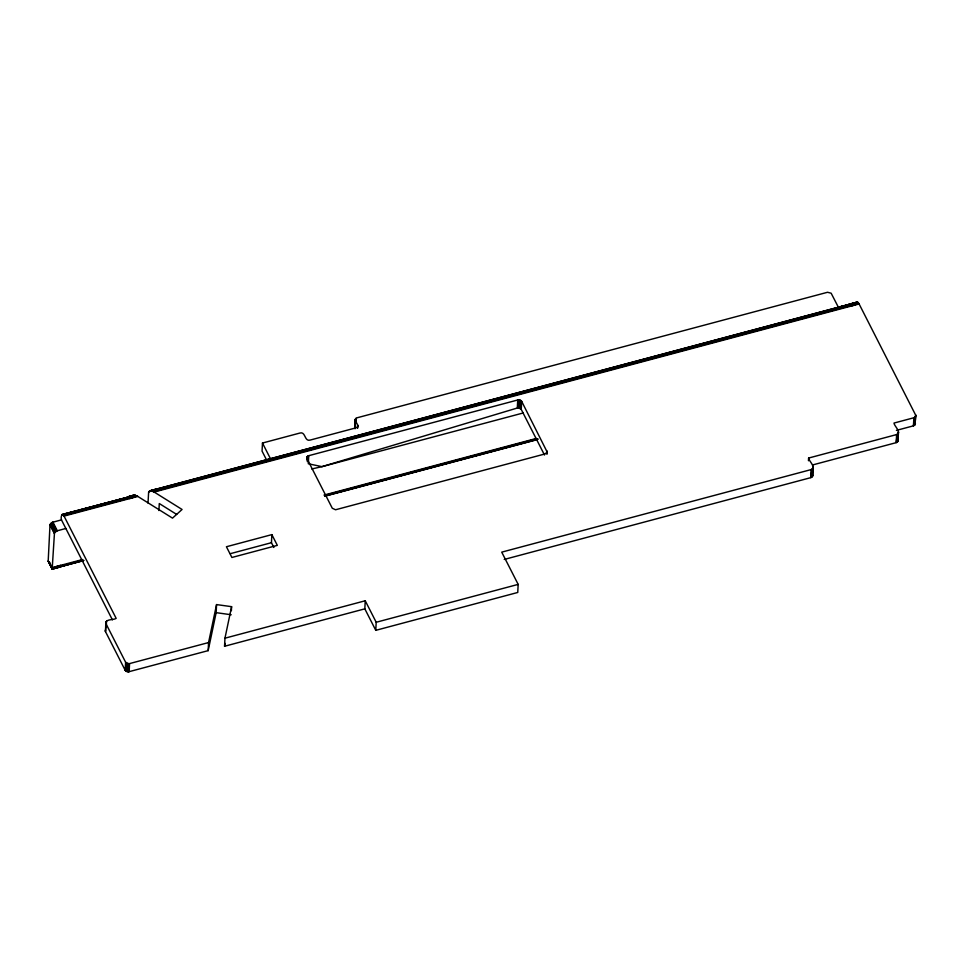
<?xml version="1.0" encoding="UTF-8"?>
<svg xmlns="http://www.w3.org/2000/svg" width="964" height="964" viewBox="0 0 964 964"><rect width="100%" height="100%" fill="white"/><g stroke="black" fill="none" stroke-linecap="round" stroke-linejoin="round"><path stroke-width="1.45" d="M231.384 610.718L231.589 606.669L216.551 604.585L208.561 642.566L128.899 663.762L125.621 662.256L105.907 623.563C105.124 618.671 113.8 620.274 116.162 618.382L64.046 516.089C62.106 511.523 60.419 517.62 61.455 519.873L52.297 522.368L49.995 524.922L48.2 560.915L52.152 569.025L82.506 560.458M60.804 565.326C51.767 567.483 47.031 571.098 60.371 566.82L52.285 568.941L48.2 560.915L52.176 569.049L54.466 533.044L56.683 530.959L65.829 528.465M216.551 604.585L216.153 612.658L208.164 650.64L128.489 671.836L125.212 670.329L105.498 631.637L105.835 622.057M105.498 631.637L106.112 621.599M106.257 626.576L106.522 621.202M125.212 670.329L125.621 662.256M125.537 670.787L125.935 662.714M125.971 671.185L126.38 663.111M126.513 671.51L126.923 663.437M127.14 671.727L127.549 663.654M127.814 671.836L128.212 663.762M128.489 671.836L128.899 663.762M129.152 671.727L129.55 663.654M148.022 503.075L148.625 492.11L149.914 490.857L857.261 302.178L859.105 303.961L915.776 415.351L915.39 416.822L913.86 417.761L893.99 423.063C894.194 426.136 902.027 432.402 896.616 434.571L808.603 458.057L808.459 460.744M158.927 510.546L159.277 503.533L176.689 514.439M208.164 650.64L208.561 642.566M224.961 638.192L365.236 600.765L364.826 608.85L224.552 646.266L224.961 638.192L231.589 606.669M838.813 308.094L831.149 293.213L827.534 292.273L357.198 417.761C351.426 419.581 361.669 426.052 355.897 427.871L310.071 440.102C304.359 441.729 305.721 431.402 300.009 433.017L262.473 443.042L262.063 451.116L266.835 460.479M273.884 547.468L271.45 542.696L271.86 534.622L226.42 546.745L231.902 557.481L277.331 545.371L271.86 534.622M306.793 459.792L306.926 457.093L308.733 455.695L518.379 399.819L521.657 401.325L547.142 451.983L545.214 453.887L335.556 509.763L332.291 508.257L306.986 458.599L306.926 457.093M307.07 459.322L307.203 456.635M307.335 461.623L307.6 456.237M307.853 461.298L308.131 455.912M308.733 455.695L308.323 463.768L322 466.648L523.259 412.954M355.391 419.159L354.885 428.245L355.258 419.665M355.053 428.751L355.668 418.701M355.945 420.991L356.078 418.304M357.511 427.667L357.644 424.967M357.68 428.161L357.813 425.461M808.603 458.057C808.808 461.129 816.641 467.395 811.23 469.564L501.726 552.143L518.162 584.389L517.752 592.462L375.779 630.336L376.189 622.262L365.236 600.765M311.746 468.974L322 466.648L517.319 408.013L517.716 399.927M517.319 408.013L517.969 407.893L518.379 399.819M544.503 455.032L521.247 409.399L518.656 407.893L519.054 399.819M519.319 408.001L519.729 399.927M519.945 408.23L520.343 400.144M520.488 408.543L520.897 400.47M520.934 408.941L521.331 400.867M521.247 409.399L521.657 401.325M546.817 453.67L546.95 450.983M546.986 454.177L547.13 451.477M504.232 559.445L810.832 477.638L811.23 469.564M810.832 477.638L811.845 469.335M811.435 477.421L812.363 469.022M811.953 477.096L812.977 466.648M812.363 476.698L813.146 467.154M812.64 476.24L813.17 467.661M812.519 464.973L896.219 442.645L896.616 434.571M896.219 442.645L897.231 434.342M896.821 442.428L897.749 434.029M897.339 442.102L898.364 431.667M897.749 441.705L898.544 432.161M896.424 430.378L913.462 425.835L913.86 417.761M913.462 425.835L914.462 417.533M914.065 425.618L914.981 417.219M914.583 425.293L915.39 416.822M915.342 420.244L915.607 414.857M914.993 424.895L915.776 415.351M224.552 646.266L225.154 643.41M105.438 630.131L105.329 631.143M354.86 427.739L355.27 426.787M898.026 441.247L897.966 439.741M915.27 424.437L915.378 423.425M841.452 306.853L857.261 302.178L849.236 304.275M132.417 496.038L134.032 495.159L137.153 496.026L172.508 518.126L182.063 509.474L153.541 491.652L149.914 490.857L157.349 488.881L158.759 490.17L858.816 303.431L851.007 306.13M127.513 497.05L133.526 495.231L127.513 497.05L132.707 495.677L128.706 496.942M855.309 303.058L856.309 302.443L849.031 304.371M850.646 305.564L858.526 302.985L152.878 491.327L158.759 490.17L154.216 492.038L859.105 303.961M129.622 498.593L137.153 496.026L63.732 515.523M82.603 560.036L52.285 568.941L48.441 561.723L49.718 562.313M63.419 515.041L135.828 495.448L63.118 514.668M157.349 488.881L150.432 490.784L857.659 302.202C844.886 304.66 849.224 306.516 858.249 302.624L152.228 491.074L158.445 489.688M850.031 304.708L857.984 302.359L849.754 304.455M61.937 514.547L135.201 495.267L62.829 514.402M157.855 489.049L151.589 490.893L158.144 489.314M60.166 566.916L52.297 568.664L48.754 562.012L52.201 568.893L83.832 560.397M153.541 491.652L158.759 490.17M128.405 496.918L134.599 495.171L128.14 496.761M848.718 304.913L853.996 303.431L840.885 306.54M53.815 567.977L59.358 566.483L52.297 568.664L49.188 562.205L52.418 568.35M157.144 488.977L148.817 491.664L152.77 490.809M848.85 304.588L855.815 302.72M61.804 514.872L76.06 511.065M78.903 510.305L127.381 497.376M158.277 489.122L177.171 484.085M180.087 483.313L191.715 480.205M194.62 479.433L206.248 476.324M209.152 475.553L451.899 410.784M454.803 410.013L549.287 384.805M552.191 384.021L563.82 380.925M566.724 380.153L578.352 377.044M581.268 376.273L824.003 311.505M826.919 310.733L838.547 307.624M87.363 508.45L91.64 507.317M159.638 489.17L164.001 488.013M174.171 485.29L178.533 484.133M257.027 463.19L261.389 462.021M271.559 459.31L275.921 458.141M376.225 431.39L380.575 430.221M502.678 397.65L507.04 396.481M517.21 393.77L521.572 392.601M531.754 389.89L536.105 388.721M546.287 386.01L550.649 384.841M629.143 363.91L633.493 362.741M643.675 360.03L648.037 358.861M748.329 332.098L752.691 330.941M762.861 328.23L767.224 327.061M777.406 324.35L781.756 323.181M791.938 320.47L796.3 319.301M806.47 316.59L810.832 315.433M821.003 312.71L825.365 311.553M64.046 516.089L137.816 496.412M52.683 567.495L82.615 559.506M324.012 495.098L536.333 438.451M325.603 495.195L536.599 438.897M60.816 566.097L66.636 564.543M69.553 563.771L73.915 562.602M76.831 561.819L81.193 560.662M325.651 495.436L351.836 488.447M354.752 487.676L359.114 486.507M362.03 485.736L366.392 484.567M369.308 483.783L373.671 482.627M376.575 481.843L380.949 480.687M383.853 479.903L388.215 478.747M391.131 477.963L402.771 474.854M405.675 474.083L417.316 470.974M420.232 470.203L431.872 467.094M434.788 466.323L446.428 463.214M449.332 462.431L456.611 460.491M466.793 457.779L471.155 456.611M474.071 455.839L485.711 452.731M488.628 451.959L500.268 448.85M503.172 448.067L514.812 444.97M517.728 444.187L529.369 441.078M532.273 440.307L536.635 439.138M325.507 495.629L537.96 438.945M325.061 495.93L537.828 439.271M83.627 560.614L52.201 568.893M324.748 496.231L537.442 439.572M230.275 553.685L271.45 542.696M376.189 622.262L518.162 584.389M52.634 567.989L60.78 565.856M128.995 497.545L136.49 495.701L129.309 498.027L128.694 497.171M60.768 566.169L67.793 564.567M517.969 407.893L518.656 407.893M216.153 612.658L231.191 614.755M364.826 608.85L375.779 630.336M262.473 443.042L270.655 459.093M61.455 519.873L112.39 619.84M52.936 522.139L57.31 530.742M52.297 522.368L56.683 530.959M51.694 522.669L56.069 531.272M51.14 523.054L55.526 531.658M50.682 523.5L55.056 532.092M50.321 523.97L54.695 532.562M50.092 524.452L54.466 533.044M49.995 524.922L54.382 533.514M812.58 474.734L812.773 475.734"/></g></svg>
